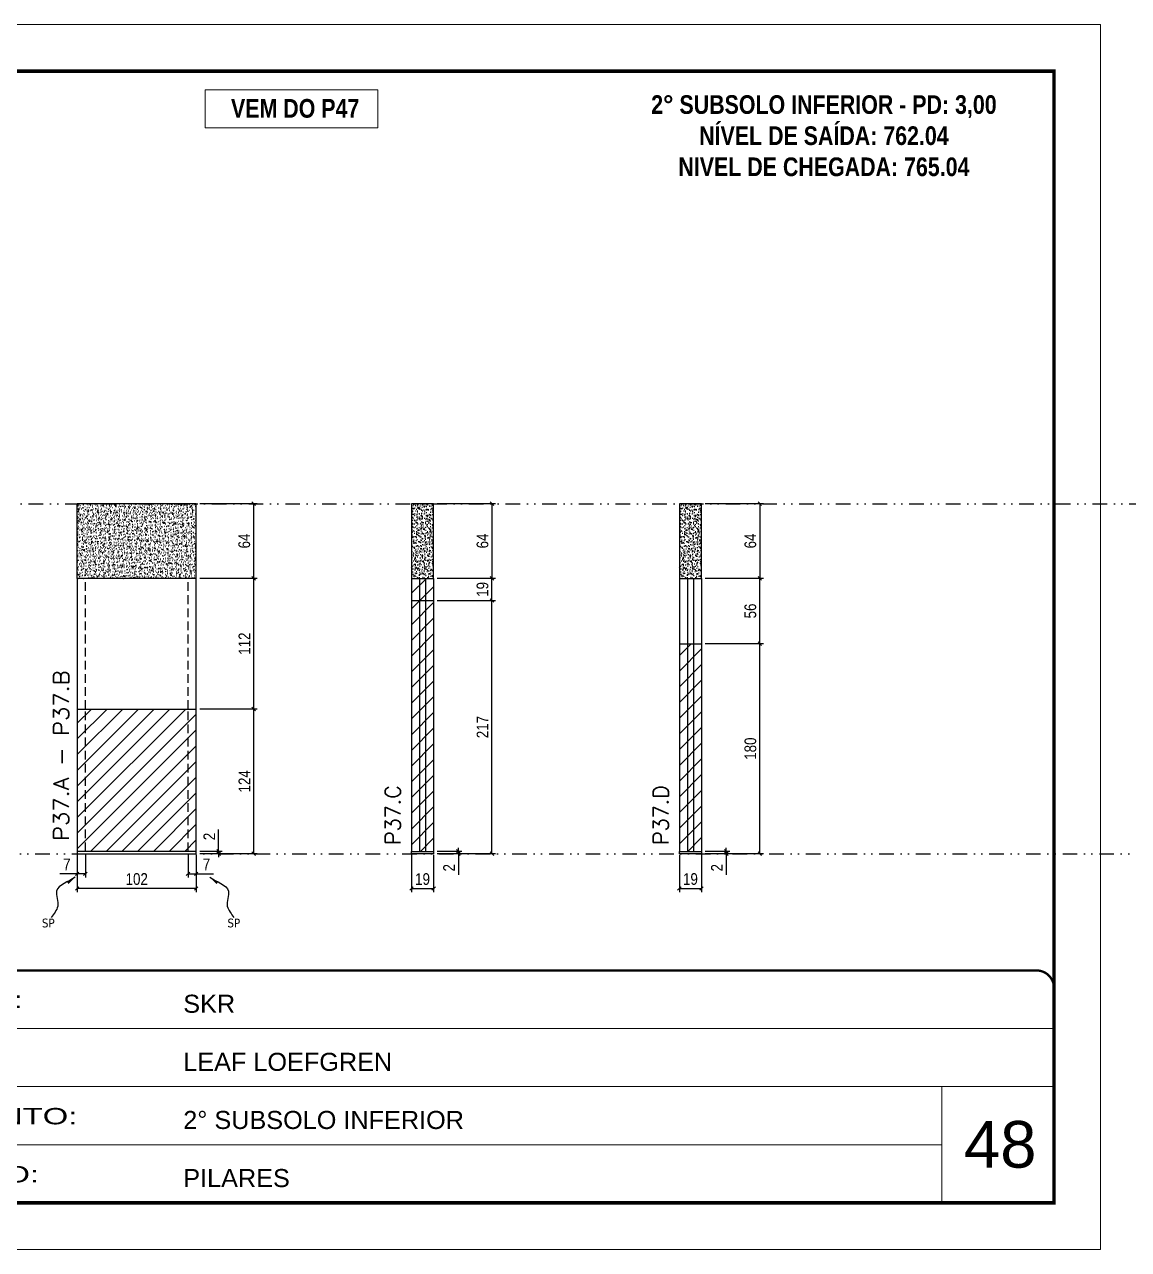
# Model space of a CAD drawing. Extents: x 13513 to 27878, y -21631 to 6985.
# Drawn here: x 19731 to 20677, y -6700 to -5650 of the extents above; entities that cross this region are included whole.
import ezdxf

# ---------------------------------------------------------------- set-up
doc = ezdxf.new("R2010")
doc.units = 0
for name, pattern in [('CONTINUO', [0]), ('DASHED', [0.75, 0.5, -0.25]), ('DIVIDE2', [0.625, 0.25, -0.125, 0, -0.125, 0, -0.125]), ('HIDDEN', [0.375, 0.25, -0.125])]:
    doc.linetypes.add(name, pattern=pattern)
for name, color, linetype, lineweight in [('CARIMBO', 255, 'Continuous', 9), ('Folhas', 255, 'Continuous', 9), ('Hachura', 251, 'Continuous', 9), ('SARRAFO DE PRESSAO', 251, 'DASHED', 9), ('Texto Seção', 7, 'Continuous', 15)]:
    doc.layers.add(name, color=color, linetype=linetype, lineweight=lineweight)
for name, color, linetype in [('COTA', 241, 'Continuous'), ('NOMENCLATURA', 7, 'Continuous'), ('Nível', 160, 'Continuous'), ('Painéis', 200, 'Continuous'), ('SARR_2.2x7', 40, 'Continuous'), ('Sarrafo de Pressão', 42, 'HIDDEN'), ('texto', 7, 'Continuous')]:
    doc.layers.add(name, color=color, linetype=linetype)
doc.styles.add('ARIAL', font='arial.ttf')
doc.styles.add('COTA TECNICA', font='techl___.ttf', dxfattribs={"height": 10})
doc.styles.add('COTA TECNICA-50', font='techl___.ttf', dxfattribs={"height": 10})
doc.styles.add('REGUA-120', font='ROMANS.shx', dxfattribs={"height": 15})
doc.styles.add('ROMANC', font='techb___.ttf', dxfattribs={"height": 2.5})
doc.styles.get("Standard").update_dxf_attribs({"font": 'arial.ttf'})
doc.styles.add('Tecnologia', font='')
doc.styles.get('Tecnologia').set_extended_font_data('Forgotten Futurist')
doc.dimstyles.new('COTA PAINEL-50', dxfattribs={"dimtxt": 10, "dimasz": 3, "dimexe": 3, "dimexo": 3, "dimgap": 3, "dimtad": 1, "dimdec": 1, "dimzin": 12, "dimdsep": 46, "dimtxsty": 'COTA TECNICA-50', "dimblk1": 'OBLIQUE', "dimblk2": 'OBLIQUE', "dimsah": 1, "dimcen": 0.9, "dimclrd": 4, "dimclre": 4, "dimclrt": 240, "dimadec": 1, "dimazin": 3, "dimtfac": 1, "dimtdec": 1, "dimtmove": 0, "dimatfit": 3, "dimfxl": 1, "dimtolj": 1, "dimtzin": 12, "dimarcsym": 0})
doc.dimstyles.new('PAINEL', dxfattribs={"dimtxt": 10, "dimasz": 3, "dimexe": 3, "dimexo": 3, "dimgap": 3, "dimtad": 1, "dimdec": 1, "dimzin": 12, "dimdsep": 46, "dimtxsty": 'COTA TECNICA', "dimblk1": 'OBLIQUE', "dimblk2": 'OBLIQUE', "dimsah": 1, "dimcen": 0.9, "dimclrd": 4, "dimclre": 4, "dimclrt": 240, "dimadec": 1, "dimazin": 3, "dimtfac": 1, "dimtdec": 1, "dimtmove": 0, "dimatfit": 3, "dimfxl": 1, "dimtolj": 1, "dimtzin": 12, "dimarcsym": 0})
doc.dimstyles.get("Standard").update_dxf_attribs({"dimtxt": 0.18, "dimasz": 0.18, "dimexe": 0.18, "dimexo": 0.0625, "dimgap": 0.09, "dimtad": 0, "dimtih": 1, "dimtoh": 1, "dimdec": 4, "dimzin": 0, "dimdsep": 46, "dimtxsty": 'Standard', "dimcen": 0.09, "dimadec": 0, "dimazin": 0, "dimtfac": 1, "dimtdec": 4, "dimtofl": 0, "dimtmove": 0, "dimatfit": 3, "dimfxl": 1, "dimtolj": 1, "dimtzin": 0, "dimarcsym": 0})

# ---------------------------------------------------------------- blocks, each defined once
blk = doc.blocks.new('9999999999')
at = {"color": 30, "linetype": 'CONTINUO'}
for p, q in [((98564.6, 34230.2), (98564.6, 34429.4)), ((98564.6, 34379.6), (99584, 34379.6)), ((98564.6, 34329.8), (99488, 34329.8)), ((99584, 34329.8), (99488, 34329.8)), ((99488, 34329.8), (99488, 34230.2)), ((98564.6, 34280), (99488, 34280))]:
    blk.add_line(p, q, dxfattribs=at)
at = {"color": 30, "linetype": 'CONTINUO', "const_width": 2}
blk.add_lwpolyline([(99584, 34230.2), (99584, 34414.4, 0.414214), (99569, 34429.4), (98229, 34429.4, 0.414214), (98214, 34414.4), (98214, 34245.2, 0.414214), (98229, 34230.2), (99584, 34230.2)], format="xyb", dxfattribs=at)
at = {"layer": 'Folhas'}
blk.add_lwpolyline([(98139, 34190.2), (99624, 34190.2), (99624, 35240.2), (98139, 35240.2)], close=True, dxfattribs=at)
at = {"layer": 'Folhas', "color": 30, "const_width": 3}
blk.add_lwpolyline([(98214, 34230.2), (99584, 34230.2), (99584, 35200.2), (98214, 35200.2)], close=True, dxfattribs=at)
at = {"color": 7, "linetype": 'Continuous', "ltscale": 5, "style": 'ARIAL'}
for s, height, p in [('SKR', 15.48, (98837.7, 34393.1)), ('LEAF LOEFGREN', 15.483, (98837.7, 34343.3)), ('2° SUBSOLO INFERIOR', 15.483, (98837.7, 34293.5)), ('NOVA SISTEMAS CONSTRUTIVOS', 11.059, (98263.2, 34267.2)), ('PILARES', 15.48, (98837.7, 34243.7))]:
    blk.add_text(s, height=height, dxfattribs=at).set_placement(p)
at = {"layer": 'Folhas', "color": 7, "style": 'Tecnologia', "width": 1.5}
for s, p in [('CLIENTE:', (98573.7, 34397.2)), ('OBRA:', (98573.7, 34347.3)), ('PAVIMENTO:', (98573.7, 34297.5)), ('PROJETO:', (98573.7, 34247.7))]:
    blk.add_text(s, height=14, dxfattribs=at).set_placement(p)
blk = doc.blocks.new('_Oblique')
at = {"color": 0, "linetype": 'ByBlock', "lineweight": -2}
blk.add_line((-0.5, -0.5), (0.5, 0.5), dxfattribs=at)
blk = doc.blocks.new('*D2136')
at = {"layer": 'COTA', "color": 4, "lineweight": -2, "transparency": 16777216}
for p, q in [((19776.3, -6361.3), (19776.3, -6393.2)), ((19878.3, -6361.3), (19878.3, -6393.2)), ((19878.3, -6390.2), (19776.3, -6390.2))]:
    blk.add_line(p, q, dxfattribs=at)
at = {"layer": 'Defpoints', "color": 0, "transparency": 16777216}
for p in [(19776.3, -6358.3), (19878.3, -6358.3), (19776.3, -6390.2)]:
    blk.add_point(p, dxfattribs=at)
at = {"layer": 'COTA', "color": 4, "lineweight": -2, "transparency": 16777216, "xscale": 3, "yscale": 3, "zscale": 3, "rotation": 180}
blk.add_blockref('_Oblique', (19776.3, -6390.2), dxfattribs=at)
at = {"layer": 'COTA', "color": 4, "lineweight": -2, "transparency": 16777216, "xscale": 3, "yscale": 3, "zscale": 3}
blk.add_blockref('_Oblique', (19878.3, -6390.2), dxfattribs=at)
at = {"layer": 'COTA', "color": 240, "transparency": 16777216, "insert": (19827.3, -6382.1), "char_height": 10, "attachment_point": 5, "style": 'COTA TECNICA'}
blk.add_mtext('\\A1;102', dxfattribs=at)
blk = doc.blocks.new('*D2137')
at = {"layer": 'COTA', "color": 4, "lineweight": -2, "transparency": 16777216}
for p, q in [((19871.3, -6361.3), (19871.3, -6380.6)), ((19878.3, -6363.3), (19878.3, -6380.6)), ((19871.3, -6377.6), (19878.3, -6377.6)), ((19878.3, -6377.6), (19893, -6377.6))]:
    blk.add_line(p, q, dxfattribs=at)
at = {"layer": 'Defpoints', "color": 0, "transparency": 16777216}
for p in [(19871.3, -6358.3), (19878.3, -6360.3), (19878.3, -6377.6)]:
    blk.add_point(p, dxfattribs=at)
at = {"layer": 'COTA', "color": 4, "lineweight": -2, "transparency": 16777216, "xscale": 3, "yscale": 3, "zscale": 3, "rotation": 180}
blk.add_blockref('_Oblique', (19871.3, -6377.6), dxfattribs=at)
at = {"layer": 'COTA', "color": 4, "lineweight": -2, "transparency": 16777216, "xscale": 3, "yscale": 3, "zscale": 3}
blk.add_blockref('_Oblique', (19878.3, -6377.6), dxfattribs=at)
at = {"layer": 'COTA', "color": 240, "transparency": 16777216, "insert": (19887.1, -6369.5), "char_height": 10, "attachment_point": 5, "style": 'COTA TECNICA-50'}
blk.add_mtext('\\A1;7', dxfattribs=at)
blk = doc.blocks.new('*D2138')
at = {"layer": 'COTA', "color": 4, "lineweight": -2, "transparency": 16777216}
for p, q in [((19783.3, -6361.3), (19783.3, -6380.6)), ((19776.3, -6363.3), (19776.3, -6380.6)), ((19776.3, -6377.6), (19761.5, -6377.6)), ((19783.3, -6377.6), (19776.3, -6377.6))]:
    blk.add_line(p, q, dxfattribs=at)
at = {"layer": 'Defpoints', "color": 0, "transparency": 16777216}
for p in [(19776.3, -6360.3), (19783.3, -6358.3), (19776.3, -6377.6)]:
    blk.add_point(p, dxfattribs=at)
at = {"layer": 'COTA', "color": 4, "lineweight": -2, "transparency": 16777216, "xscale": 3, "yscale": 3, "zscale": 3, "rotation": 180}
blk.add_blockref('_Oblique', (19776.3, -6377.6), dxfattribs=at)
at = {"layer": 'COTA', "color": 4, "lineweight": -2, "transparency": 16777216, "xscale": 3, "yscale": 3, "zscale": 3}
blk.add_blockref('_Oblique', (19783.3, -6377.6), dxfattribs=at)
at = {"layer": 'COTA', "color": 240, "transparency": 16777216, "insert": (19767.4, -6369.5), "char_height": 10, "attachment_point": 5, "style": 'COTA TECNICA-50'}
blk.add_mtext('\\A1;7', dxfattribs=at)
blk = doc.blocks.new('*D2139')
at = {"layer": 'COTA', "color": 4, "lineweight": -2, "transparency": 16777216}
for p, q in [((19897.5, -6358.3), (19897.5, -6339.5)), ((19881.3, -6358.3), (19900.5, -6358.3)), ((19881.3, -6360.3), (19900.5, -6360.3)), ((19897.5, -6360.3), (19897.5, -6358.3)), ((19897.5, -6360.3), (19897.5, -6363.3))]:
    blk.add_line(p, q, dxfattribs=at)
at = {"layer": 'Defpoints', "color": 0, "transparency": 16777216}
for p in [(19878.3, -6358.3), (19878.3, -6360.3), (19897.5, -6360.3)]:
    blk.add_point(p, dxfattribs=at)
at = {"layer": 'COTA', "color": 4, "lineweight": -2, "transparency": 16777216, "xscale": 3, "yscale": 3, "zscale": 3}
for p, rotation in [((19897.5, -6358.3), 270), ((19897.5, -6360.3), 90)]:
    blk.add_blockref('_Oblique', p, dxfattribs=dict(at, rotation=rotation))
at = {"layer": 'COTA', "color": 240, "transparency": 16777216, "insert": (19889.5, -6345.6), "char_height": 10, "attachment_point": 5, "rotation": 90, "style": 'COTA TECNICA-50'}
blk.add_mtext('\\A1;2', dxfattribs=at)
blk = doc.blocks.new('*D2142')
at = {"layer": 'COTA', "color": 4, "lineweight": -2, "transparency": 16777216}
for p, q in [((19881.3, -6060.3), (19930.6, -6060.3)), ((19927.6, -6124.3), (19927.6, -6060.3)), ((19881.3, -6124.3), (19930.6, -6124.3))]:
    blk.add_line(p, q, dxfattribs=at)
at = {"layer": 'Defpoints', "color": 0, "transparency": 16777216}
for p in [(19878.3, -6060.3), (19927.6, -6060.3), (19878.3, -6124.3)]:
    blk.add_point(p, dxfattribs=at)
at = {"layer": 'COTA', "color": 4, "lineweight": -2, "transparency": 16777216, "xscale": 3, "yscale": 3, "zscale": 3}
for p, rotation in [((19927.6, -6060.3), 90), ((19927.6, -6124.3), 270)]:
    blk.add_blockref('_Oblique', p, dxfattribs=dict(at, rotation=rotation))
at = {"layer": 'COTA', "color": 240, "transparency": 16777216, "insert": (19919.5, -6092.3), "char_height": 10, "attachment_point": 5, "rotation": 90, "style": 'COTA TECNICA-50'}
blk.add_mtext('\\A1;64', dxfattribs=at)
blk = doc.blocks.new('*D2140')
at = {"layer": 'COTA', "color": 4, "lineweight": -2, "transparency": 16777216}
for p, q in [((19881.3, -6124.3), (19930.6, -6124.3)), ((19927.6, -6236.3), (19927.6, -6124.3)), ((19881.3, -6236.3), (19930.6, -6236.3))]:
    blk.add_line(p, q, dxfattribs=at)
at = {"layer": 'Defpoints', "color": 0, "transparency": 16777216}
for p in [(19878.3, -6124.3), (19927.6, -6124.3), (19878.3, -6236.3)]:
    blk.add_point(p, dxfattribs=at)
at = {"layer": 'COTA', "color": 4, "lineweight": -2, "transparency": 16777216, "xscale": 3, "yscale": 3, "zscale": 3}
for p, rotation in [((19927.6, -6124.3), 90), ((19927.6, -6236.3), 270)]:
    blk.add_blockref('_Oblique', p, dxfattribs=dict(at, rotation=rotation))
at = {"layer": 'COTA', "color": 240, "transparency": 16777216, "insert": (19919.6, -6180.3), "char_height": 10, "attachment_point": 5, "rotation": 90, "style": 'COTA TECNICA-50'}
blk.add_mtext('\\A1;112', dxfattribs=at)
blk = doc.blocks.new('*D2143')
at = {"layer": 'COTA', "color": 4, "linetype": 'ByBlock', "lineweight": -2, "transparency": 16777216}
for p, q in [((19881.3, -6236.3), (19930.6, -6236.3)), ((19927.6, -6360.3), (19927.6, -6236.3)), ((19881.3, -6360.3), (19930.6, -6360.3))]:
    blk.add_line(p, q, dxfattribs=at)
at = {"layer": 'Defpoints', "color": 0, "linetype": 'ByBlock', "transparency": 16777216}
for p in [(19878.3, -6236.3), (19927.6, -6236.3), (19878.3, -6360.3)]:
    blk.add_point(p, dxfattribs=at)
at = {"layer": 'COTA', "color": 4, "linetype": 'ByBlock', "lineweight": -2, "transparency": 16777216, "xscale": 3, "yscale": 3, "zscale": 3}
for p, rotation in [((19927.6, -6236.3), 90), ((19927.6, -6360.3), 270)]:
    blk.add_blockref('_Oblique', p, dxfattribs=dict(at, rotation=rotation))
at = {"layer": 'COTA', "color": 240, "linetype": 'ByBlock', "transparency": 16777216, "insert": (19919.6, -6298.3), "char_height": 10, "attachment_point": 5, "rotation": 90, "style": 'COTA TECNICA'}
blk.add_mtext('\\A1;124', dxfattribs=at)
blk = doc.blocks.new('*D2144')
at = {"layer": 'COTA', "color": 4, "linetype": 'ByBlock', "lineweight": -2, "transparency": 16777216}
for p, q in [((19881.3, -6236.3), (19930.6, -6236.3)), ((19927.6, -6360.3), (19927.6, -6236.3)), ((19881.3, -6360.3), (19930.6, -6360.3))]:
    blk.add_line(p, q, dxfattribs=at)
at = {"layer": 'Defpoints', "color": 0, "linetype": 'ByBlock', "transparency": 16777216}
for p in [(19878.3, -6236.3), (19927.6, -6236.3), (19878.3, -6360.3)]:
    blk.add_point(p, dxfattribs=at)
at = {"layer": 'COTA', "color": 4, "linetype": 'ByBlock', "lineweight": -2, "transparency": 16777216, "xscale": 3, "yscale": 3, "zscale": 3}
for p, rotation in [((19927.6, -6236.3), 90), ((19927.6, -6360.3), 270)]:
    blk.add_blockref('_Oblique', p, dxfattribs=dict(at, rotation=rotation))
at = {"layer": 'COTA', "color": 240, "linetype": 'ByBlock', "transparency": 16777216, "insert": (19919.6, -6298.3), "char_height": 10, "attachment_point": 5, "rotation": 90, "style": 'COTA TECNICA'}
blk.add_mtext('\\A1;124', dxfattribs=at)
blk = doc.blocks.new('*D2152')
at = {"layer": 'COTA', "color": 4, "lineweight": -2, "transparency": 16777216}
for p, q in [((20062.8, -6361.3), (20062.8, -6393.2)), ((20081.8, -6361.3), (20081.8, -6393.2)), ((20062.8, -6390.2), (20081.8, -6390.2))]:
    blk.add_line(p, q, dxfattribs=at)
at = {"layer": 'Defpoints', "color": 0, "transparency": 16777216}
for p in [(20062.8, -6358.3), (20081.8, -6358.3), (20081.8, -6390.2)]:
    blk.add_point(p, dxfattribs=at)
at = {"layer": 'COTA', "color": 4, "lineweight": -2, "transparency": 16777216, "xscale": 3, "yscale": 3, "zscale": 3, "rotation": 180}
blk.add_blockref('_Oblique', (20062.8, -6390.2), dxfattribs=at)
at = {"layer": 'COTA', "color": 4, "lineweight": -2, "transparency": 16777216, "xscale": 3, "yscale": 3, "zscale": 3}
blk.add_blockref('_Oblique', (20081.8, -6390.2), dxfattribs=at)
at = {"layer": 'COTA', "color": 240, "transparency": 16777216, "insert": (20072.3, -6382.1), "char_height": 10, "attachment_point": 5, "style": 'COTA TECNICA'}
blk.add_mtext('\\A1;19', dxfattribs=at)
blk = doc.blocks.new('*D2153')
at = {"layer": 'COTA', "color": 4, "lineweight": -2, "transparency": 16777216}
for p, q in [((20084.8, -6358.3), (20106, -6358.3)), ((20084.8, -6360.3), (20106, -6360.3)), ((20103, -6358.3), (20103, -6355.3)), ((20103, -6358.3), (20103, -6360.3)), ((20103, -6360.3), (20103, -6378.4))]:
    blk.add_line(p, q, dxfattribs=at)
at = {"layer": 'Defpoints', "color": 0, "transparency": 16777216}
for p in [(20081.8, -6358.3), (20081.8, -6360.3), (20103, -6358.3)]:
    blk.add_point(p, dxfattribs=at)
at = {"layer": 'COTA', "color": 4, "lineweight": -2, "transparency": 16777216, "xscale": 3, "yscale": 3, "zscale": 3}
for p, rotation in [((20103, -6358.3), 270), ((20103, -6360.3), 90)]:
    blk.add_blockref('_Oblique', p, dxfattribs=dict(at, rotation=rotation))
at = {"layer": 'COTA', "color": 240, "transparency": 16777216, "insert": (20095, -6372.4), "char_height": 10, "attachment_point": 5, "rotation": 90, "style": 'COTA TECNICA-50'}
blk.add_mtext('\\A1;2', dxfattribs=at)
blk = doc.blocks.new('*D2155')
at = {"layer": 'COTA', "color": 4, "linetype": 'ByBlock', "lineweight": -2, "transparency": 16777216}
for p, q in [((20084.8, -6060.3), (20134.8, -6060.3)), ((20131.8, -6060.3), (20131.8, -6124.3)), ((20084.8, -6124.3), (20134.8, -6124.3))]:
    blk.add_line(p, q, dxfattribs=at)
at = {"layer": 'Defpoints', "color": 0, "linetype": 'ByBlock', "transparency": 16777216}
for p in [(20081.8, -6060.3), (20081.8, -6124.3), (20131.8, -6124.3)]:
    blk.add_point(p, dxfattribs=at)
at = {"layer": 'COTA', "color": 4, "linetype": 'ByBlock', "lineweight": -2, "transparency": 16777216, "xscale": 3, "yscale": 3, "zscale": 3}
for p, rotation in [((20131.8, -6060.3), 90), ((20131.8, -6124.3), 270)]:
    blk.add_blockref('_Oblique', p, dxfattribs=dict(at, rotation=rotation))
at = {"layer": 'COTA', "color": 240, "linetype": 'ByBlock', "transparency": 16777216, "insert": (20123.7, -6092.3), "char_height": 10, "attachment_point": 5, "rotation": 90, "style": 'COTA TECNICA'}
blk.add_mtext('\\A1;64', dxfattribs=at)
blk = doc.blocks.new('*D2154')
at = {"layer": 'COTA', "color": 4, "lineweight": -2, "transparency": 16777216}
for p, q in [((20084.8, -6143.3), (20134.8, -6143.3)), ((20131.8, -6360.3), (20131.8, -6143.3)), ((20084.8, -6360.3), (20134.8, -6360.3))]:
    blk.add_line(p, q, dxfattribs=at)
at = {"layer": 'Defpoints', "color": 0, "transparency": 16777216}
for p in [(20081.8, -6143.3), (20131.8, -6143.3), (20081.8, -6360.3)]:
    blk.add_point(p, dxfattribs=at)
at = {"layer": 'COTA', "color": 4, "lineweight": -2, "transparency": 16777216, "xscale": 3, "yscale": 3, "zscale": 3}
for p, rotation in [((20131.8, -6143.3), 90), ((20131.8, -6360.3), 270)]:
    blk.add_blockref('_Oblique', p, dxfattribs=dict(at, rotation=rotation))
at = {"layer": 'COTA', "color": 240, "transparency": 16777216, "insert": (20123.7, -6251.8), "char_height": 10, "attachment_point": 5, "rotation": 90, "style": 'COTA TECNICA-50'}
blk.add_mtext('\\A1;217', dxfattribs=at)
blk = doc.blocks.new('*D2156')
at = {"layer": 'COTA', "color": 4, "lineweight": -2, "transparency": 16777216}
for p, q in [((20292.4, -6361.3), (20292.4, -6393.2)), ((20311.4, -6361.3), (20311.4, -6393.2)), ((20292.4, -6390.2), (20311.4, -6390.2))]:
    blk.add_line(p, q, dxfattribs=at)
at = {"layer": 'Defpoints', "color": 0, "transparency": 16777216}
for p in [(20292.4, -6358.3), (20311.4, -6358.3), (20311.4, -6390.2)]:
    blk.add_point(p, dxfattribs=at)
at = {"layer": 'COTA', "color": 4, "lineweight": -2, "transparency": 16777216, "xscale": 3, "yscale": 3, "zscale": 3, "rotation": 180}
blk.add_blockref('_Oblique', (20292.4, -6390.2), dxfattribs=at)
at = {"layer": 'COTA', "color": 4, "lineweight": -2, "transparency": 16777216, "xscale": 3, "yscale": 3, "zscale": 3}
blk.add_blockref('_Oblique', (20311.4, -6390.2), dxfattribs=at)
at = {"layer": 'COTA', "color": 240, "transparency": 16777216, "insert": (20301.9, -6382.1), "char_height": 10, "attachment_point": 5, "style": 'COTA TECNICA'}
blk.add_mtext('\\A1;19', dxfattribs=at)
blk = doc.blocks.new('*D2157')
at = {"layer": 'COTA', "color": 4, "lineweight": -2, "transparency": 16777216}
for p, q in [((20314.4, -6358.3), (20335.6, -6358.3)), ((20314.4, -6360.3), (20335.6, -6360.3)), ((20332.6, -6358.3), (20332.6, -6355.3)), ((20332.6, -6358.3), (20332.6, -6360.3)), ((20332.6, -6360.3), (20332.6, -6378.4))]:
    blk.add_line(p, q, dxfattribs=at)
at = {"layer": 'Defpoints', "color": 0, "transparency": 16777216}
for p in [(20311.4, -6358.3), (20311.4, -6360.3), (20332.6, -6358.3)]:
    blk.add_point(p, dxfattribs=at)
at = {"layer": 'COTA', "color": 4, "lineweight": -2, "transparency": 16777216, "xscale": 3, "yscale": 3, "zscale": 3}
for p, rotation in [((20332.6, -6358.3), 270), ((20332.6, -6360.3), 90)]:
    blk.add_blockref('_Oblique', p, dxfattribs=dict(at, rotation=rotation))
at = {"layer": 'COTA', "color": 240, "transparency": 16777216, "insert": (20324.6, -6372.4), "char_height": 10, "attachment_point": 5, "rotation": 90, "style": 'COTA TECNICA-50'}
blk.add_mtext('\\A1;2', dxfattribs=at)
blk = doc.blocks.new('*D2159')
at = {"layer": 'COTA', "color": 4, "linetype": 'ByBlock', "lineweight": -2, "transparency": 16777216}
for p, q in [((20314.4, -6060.3), (20364.4, -6060.3)), ((20361.4, -6060.3), (20361.4, -6124.3)), ((20314.4, -6124.3), (20364.4, -6124.3))]:
    blk.add_line(p, q, dxfattribs=at)
at = {"layer": 'Defpoints', "color": 0, "linetype": 'ByBlock', "transparency": 16777216}
for p in [(20311.4, -6060.3), (20311.4, -6124.3), (20361.4, -6124.3)]:
    blk.add_point(p, dxfattribs=at)
at = {"layer": 'COTA', "color": 4, "linetype": 'ByBlock', "lineweight": -2, "transparency": 16777216, "xscale": 3, "yscale": 3, "zscale": 3}
for p, rotation in [((20361.4, -6060.3), 90), ((20361.4, -6124.3), 270)]:
    blk.add_blockref('_Oblique', p, dxfattribs=dict(at, rotation=rotation))
at = {"layer": 'COTA', "color": 240, "linetype": 'ByBlock', "transparency": 16777216, "insert": (20353.3, -6092.3), "char_height": 10, "attachment_point": 5, "rotation": 90, "style": 'COTA TECNICA'}
blk.add_mtext('\\A1;64', dxfattribs=at)
blk = doc.blocks.new('*D2158')
at = {"layer": 'COTA', "color": 4, "lineweight": -2, "transparency": 16777216}
for p, q in [((20314.4, -6180.3), (20364.4, -6180.3)), ((20361.4, -6360.3), (20361.4, -6180.3)), ((20314.4, -6360.3), (20364.4, -6360.3))]:
    blk.add_line(p, q, dxfattribs=at)
at = {"layer": 'Defpoints', "color": 0, "transparency": 16777216}
for p in [(20311.4, -6180.3), (20361.4, -6180.3), (20311.4, -6360.3)]:
    blk.add_point(p, dxfattribs=at)
at = {"layer": 'COTA', "color": 4, "lineweight": -2, "transparency": 16777216, "xscale": 3, "yscale": 3, "zscale": 3}
for p, rotation in [((20361.4, -6180.3), 90), ((20361.4, -6360.3), 270)]:
    blk.add_blockref('_Oblique', p, dxfattribs=dict(at, rotation=rotation))
at = {"layer": 'COTA', "color": 240, "transparency": 16777216, "insert": (20353.3, -6270.3), "char_height": 10, "attachment_point": 5, "rotation": 90, "style": 'COTA TECNICA-50'}
blk.add_mtext('\\A1;180', dxfattribs=at)
blk = doc.blocks.new('*D2160')
at = {"layer": 'COTA', "color": 4, "lineweight": -2, "transparency": 16777216}
for p, q in [((20084.8, -6124.3), (20134.8, -6124.3)), ((20131.8, -6143.3), (20131.8, -6124.3)), ((20084.8, -6143.3), (20134.8, -6143.3))]:
    blk.add_line(p, q, dxfattribs=at)
at = {"layer": 'Defpoints', "color": 0, "transparency": 16777216}
for p in [(20081.8, -6124.3), (20131.8, -6124.3), (20081.8, -6143.3)]:
    blk.add_point(p, dxfattribs=at)
at = {"layer": 'COTA', "color": 4, "lineweight": -2, "transparency": 16777216, "xscale": 3, "yscale": 3, "zscale": 3}
for p, rotation in [((20131.8, -6124.3), 90), ((20131.8, -6143.3), 270)]:
    blk.add_blockref('_Oblique', p, dxfattribs=dict(at, rotation=rotation))
at = {"layer": 'COTA', "color": 240, "transparency": 16777216, "insert": (20123.7, -6133.8), "char_height": 10, "attachment_point": 5, "rotation": 90, "style": 'COTA TECNICA'}
blk.add_mtext('\\A1;19', dxfattribs=at)
blk = doc.blocks.new('*D2161')
at = {"layer": 'COTA', "color": 4, "lineweight": -2, "transparency": 16777216}
for p, q in [((20314.4, -6124.3), (20364.4, -6124.3)), ((20361.4, -6180.3), (20361.4, -6124.3)), ((20314.4, -6180.3), (20364.4, -6180.3))]:
    blk.add_line(p, q, dxfattribs=at)
at = {"layer": 'Defpoints', "color": 0, "transparency": 16777216}
for p in [(20311.4, -6124.3), (20361.4, -6124.3), (20311.4, -6180.3)]:
    blk.add_point(p, dxfattribs=at)
at = {"layer": 'COTA', "color": 4, "lineweight": -2, "transparency": 16777216, "xscale": 3, "yscale": 3, "zscale": 3}
for p, rotation in [((20361.4, -6124.3), 90), ((20361.4, -6180.3), 270)]:
    blk.add_blockref('_Oblique', p, dxfattribs=dict(at, rotation=rotation))
at = {"layer": 'COTA', "color": 240, "transparency": 16777216, "insert": (20353.3, -6152.3), "char_height": 10, "attachment_point": 5, "rotation": 90, "style": 'COTA TECNICA'}
blk.add_mtext('\\A1;56', dxfattribs=at)

msp = doc.modelspace()

# ---------------------------------------------------------------- hatches: boundary and pattern name
at = {"layer": 'COTA', "linetype": 'ByBlock'}
h = msp.add_hatch(dxfattribs=at)
h.set_pattern_fill('AR-CONC', color=256, scale=0.03)
h.set_pattern_definition([(50, (14334.1917, -17075.7584), (5.46554, -0.4781726), [0.5715, -6.2865]), (355, (14334.192, -17075.7584), (-1.0573026, 5.7317054), [0.4572, -5.0292175]), (100.451445, (14334.647, -17075.798), (4.4082374, 5.2535326), [0.4857003, -5.3427073]), (46.1842, (14334.192, -17074.2344), (8.1323712, -1.26127), [0.85725, -9.42975]), (96.63556, (14334.8694, -17074.3395), (7.122124, 7.4227837), [0.7285507, -8.014068]), (351.18415, (14334.192, -17074.234), (7.122124, 7.422784), [0.685799, -7.543792]), (21, (14334.9537, -17074.6154), (4.5484317, -3.067956), [0.5715, -6.2865]), (326, (14334.954, -17074.6154), (1.8540609, 5.525639), [0.4572, -5.0292]), (71.451445, (14335.333, -17074.871), (6.4024926, 2.457683), [0.4857003, -5.3426981]), (37.5, (14334.1917, -17075.7584), (0.0926581, 2.53665117), [0, -4.96824, 0, -5.1054, 0, -5.04825]), (7.5, (14334.1917, -17075.7584), (2.0045899, 3.00541724), [0, -2.91084, 0, -4.85394, 0, -1.92405]), (327.5, (14332.4925, -17075.7584), (4.06771786, -0.17186232), [0, -1.905, 0, -5.9436, 0, -7.8867]), (317.5, (14331.7305, -17075.7584), (4.4438754, 0.7627947), [0, -2.4765, 0, -3.94716, 0, -5.6007])])
h.paths.add_polyline_path([(19878.27, -6124.32), (19878.27, -6060.32), (19776.27, -6060.32), (19776.27, -6124.32)])
at = {"layer": 'COTA'}
h = msp.add_hatch(dxfattribs=at)
h.set_pattern_fill('AR-CONC', color=256, scale=0.03)
h.set_pattern_definition([(50, (-74.0506, 0), (5.4655401, -0.4781726), [0.5715, -6.2865]), (355, (-74.0506, 0), (-1.0573026, 5.7317054), [0.4572, -5.0292175]), (100.451445, (-73.595, -0.04), (4.4082374, 5.2535326), [0.4857003, -5.3427073]), (46.1842, (-74.0506, 1.524), (8.1323712, -1.2612698), [0.85725, -9.42975]), (96.635558, (-73.373, 1.419), (7.122124, 7.4227837), [0.7285507, -8.0140682]), (351.18415, (-74.0506, 1.524), (7.122124, 7.4227837), [0.685799, -7.543792]), (21, (-73.2886, 1.143), (4.5484317, -3.0679559), [0.5715, -6.2865]), (326, (-73.2886, 1.143), (1.8540609, 5.525639), [0.4572, -5.0292]), (71.451445, (-72.9095, 0.8873), (6.4024926, 2.4576831), [0.4857003, -5.3426981]), (37.5, (-74.0506, 0), (0.0926581, 2.53665117), [0, -4.96824, 0, -5.1054, 0, -5.04825]), (7.5, (-74.0506, 0), (2.00458988, 3.00541724), [0, -2.91084, 0, -4.85394, 0, -1.92405]), (327.5, (-75.7498, 0), (4.06771786, -0.17186232), [0, -1.905, 0, -5.9436, 0, -7.8867]), (317.5, (-76.512, 0), (4.44387544, 0.76279473), [0, -2.4765, 0, -3.94716, 0, -5.6007])])
h.paths.add_polyline_path([(20081.78, -6060.32), (20062.78, -6060.32), (20062.78, -6124.32), (20081.78, -6124.32)])
h = msp.add_hatch(dxfattribs=at)
h.set_pattern_fill('AR-CONC', color=256, scale=0.03)
h.set_pattern_definition([(50, (155.622, 0), (5.4655401, -0.4781726), [0.5715, -6.2865]), (355, (155.622, 0), (-1.0573026, 5.7317054), [0.4572, -5.0292175]), (100.451445, (156.0773, -0.04), (4.4082374, 5.2535326), [0.4857003, -5.3427073]), (46.1842, (155.622, 1.524), (8.1323712, -1.2612698), [0.85725, -9.42975]), (96.635558, (156.2995, 1.419), (7.122124, 7.4227837), [0.7285507, -8.0140682]), (351.18415, (155.622, 1.524), (7.122124, 7.4227837), [0.685799, -7.543792]), (21, (156.384, 1.143), (4.5484317, -3.0679559), [0.5715, -6.2865]), (326, (156.384, 1.143), (1.8540609, 5.525639), [0.4572, -5.0292]), (71.451445, (156.763, 0.8873), (6.4024926, 2.4576831), [0.4857003, -5.3426981]), (37.5, (155.6218, 0), (0.0926581, 2.53665117), [0, -4.96824, 0, -5.1054, 0, -5.04825]), (7.5, (155.6218, 0), (2.00458988, 3.00541724), [0, -2.91084, 0, -4.85394, 0, -1.92405]), (327.5, (153.9226, 0), (4.06771786, -0.17186232), [0, -1.905, 0, -5.9436, 0, -7.8867]), (317.5, (153.1606, 0), (4.44387544, 0.76279473), [0, -2.4765, 0, -3.94716, 0, -5.6007])])
h.paths.add_polyline_path([(20311.45, -6060.32), (20292.45, -6060.32), (20292.45, -6124.32), (20311.45, -6124.32)])
at = {"layer": 'Hachura', "linetype": 'ByBlock'}
h = msp.add_hatch(dxfattribs=at)
h.set_pattern_fill('ANSI31', color=256, scale=3)
h.paths.add_polyline_path([(19776.27, -6236.32), (19776.27, -6358.32), (19878.27, -6358.32), (19878.27, -6236.32)])
h.paths.add_polyline_path([(20062.78, -6358.32), (20081.78, -6358.32), (20081.78, -6143.32), (20062.78, -6143.32)])
h.paths.add_polyline_path([(20062.78, -6143.32), (20081.78, -6143.32), (20081.78, -6124.32), (20062.78, -6124.32)])
h.paths.add_polyline_path([(20292.45, -6358.32), (20311.45, -6358.32), (20311.45, -6180.32), (20292.45, -6180.32)])

# ---------------------------------------------------------------- linework, layer by layer
at = {"layer": 'COTA', "linetype": 'ByBlock'}
for p, q in [((19878.27, -6060.32), (19776.27, -6060.32)), ((19776.27, -6124.32), (19776.27, -6060.32)), ((19878.27, -6124.32), (19878.27, -6060.32))]:
    msp.add_line(p, q, dxfattribs=at)
for points in [[(20062.78, -6124.32), (20081.78, -6124.32), (20081.78, -6060.32), (20062.78, -6060.32)], [(20292.45, -6124.32), (20311.45, -6124.32), (20311.45, -6060.32), (20292.45, -6060.32)]]:
    msp.add_lwpolyline(points, close=True, dxfattribs=at)
at = {"layer": 'Nível', "color": 4, "linetype": 'DIVIDE2', "ltscale": 50}
for p, q in [((19168.47, -6060.32), (21517.65, -6060.32)), ((13513.27, -6360.32), (21517.65, -6360.32))]:
    msp.add_line(p, q, dxfattribs=at)
at = {"layer": 'Painéis'}
for p, q in [((19878.27, -6124.32), (19776.27, -6124.32)), ((19776.27, -6124.32), (19776.27, -6358.32)), ((19878.27, -6358.32), (19878.27, -6124.32)), ((20062.78, -6124.32), (20062.78, -6358.32)), ((20062.78, -6124.32), (20081.78, -6124.32)), ((20081.78, -6124.32), (20081.78, -6358.32)), ((20292.45, -6124.32), (20292.45, -6358.32)), ((20292.45, -6124.32), (20311.45, -6124.32)), ((20311.45, -6124.32), (20311.45, -6358.32)), ((20062.78, -6143.32), (20081.78, -6143.32)), ((20292.45, -6180.32), (20311.45, -6180.32)), ((19776.27, -6236.32), (19878.27, -6236.32)), ((20062.78, -6358.32), (20081.78, -6358.32)), ((20062.78, -6358.32), (20081.78, -6358.32)), ((20062.78, -6360.32), (20062.78, -6358.32)), ((20081.78, -6360.32), (20062.78, -6360.32)), ((20081.78, -6358.32), (20081.78, -6360.32)), ((20292.45, -6358.32), (20311.45, -6358.32)), ((20292.45, -6358.32), (20311.45, -6358.32)), ((20292.45, -6360.32), (20292.45, -6358.32)), ((20311.45, -6360.32), (20292.45, -6360.32)), ((20311.45, -6358.32), (20311.45, -6360.32))]:
    msp.add_line(p, q, dxfattribs=at)
msp.add_lwpolyline([(19878.27, -6358.32), (19776.27, -6358.32), (19776.27, -6360.32), (19878.27, -6360.32)], close=True, dxfattribs=at)
at = {"layer": 'SARR_2.2x7'}
for p, q in [((20069.78, -6124.32), (20069.78, -6143.32)), ((20074.78, -6124.32), (20074.78, -6143.32)), ((20299.45, -6124.32), (20299.45, -6180.32)), ((20304.45, -6124.32), (20304.45, -6180.32)), ((20069.78, -6143.32), (20069.78, -6358.32)), ((20074.78, -6143.32), (20074.78, -6358.32)), ((20299.45, -6180.32), (20299.45, -6358.32)), ((20304.45, -6180.32), (20304.45, -6358.32))]:
    msp.add_line(p, q, dxfattribs=at)
at = {"layer": 'Sarrafo de Pressão', "ltscale": 30}
for p, q in [((19783.27, -6236.32), (19783.27, -6124.32)), ((19871.27, -6236.32), (19871.27, -6124.32)), ((19783.27, -6358.32), (19783.27, -6236.32)), ((19871.27, -6358.32), (19871.27, -6236.32))]:
    msp.add_line(p, q, dxfattribs=at)
at = {"layer": 'Texto Seção'}
msp.add_lwpolyline([(19886.01, -5705.64), (20033.9, -5705.64), (20033.9, -5738.25), (19886.01, -5738.25)], close=True, dxfattribs=at)

# ---------------------------------------------------------------- block references
at = {"layer": 'SARRAFO DE PRESSAO', "color": 6, "linetype": 'ByBlock'}
msp.add_blockref('9999999999', (-78970.51, -40889.8), dxfattribs=at)

# ---------------------------------------------------------------- texts
at = {"layer": 'CARIMBO', "style": 'ARIAL'}
msp.add_text('48', height=40, dxfattribs=at).set_placement((20536.33, -6629.46))
at = {"layer": 'NOMENCLATURA', "color": 2, "insert": (20416.31, -5683.54), "char_height": 16, "attachment_point": 2, "style": 'ROMANC'}
msp.add_mtext_dynamic_manual_height_columns('\\P2° SUBSOLO INFERIOR - PD: 3,00\\PNÍVEL DE SAÍDA: 762.04\\PNIVEL DE CHEGADA: 765.04', width=432.3511, gutter_width=1, heights=[0], dxfattribs=at)
at = {"layer": 'texto', "color": 0, "char_height": 7.5, "attachment_point": 5}
for insert in [(19751.5, -6419.81), (19910.52, -6419.81)]:
    msp.add_mtext('{\\fTahoma|b0|i0|c0|p34;\\C4;SP}', dxfattribs=dict(at, insert=insert))
at = {"layer": 'Texto Seção', "style": 'REGUA-120', "width": 1.1}
msp.add_text('P37.A - P37.B', height=13, rotation=90, dxfattribs=at).set_placement((19769.02, -6349.55))
at = {"layer": 'Texto Seção', "insert": (19963.11, -5713.46), "char_height": 16, "attachment_point": 2, "style": 'ROMANC'}
msp.add_mtext_dynamic_manual_height_columns('VEM DO P47', width=432.3511, gutter_width=1, heights=[0], dxfattribs=at)
at = {"layer": 'Texto Seção', "char_height": 13, "width": 370.6998, "attachment_point": 7, "rotation": 90, "style": 'REGUA-120'}
for s, insert in [('P37.C', (20053.33, -6352.9)), ('P37.D', (20283, -6352.9))]:
    msp.add_mtext(s, dxfattribs=dict(at, insert=insert))

# ---------------------------------------------------------------- dimensions: what is measured, and where the dimension line sits
at = {"layer": 'COTA'}
for base, p1, p2, angle, dimstyle, picture, middle in [((19927.64, -6060.32), (19878.27, -6124.32), (19878.27, -6060.32), 90, 'COTA PAINEL-50', '*D2142', (19919.54, -6092.32)), ((19927.64, -6124.32), (19878.27, -6236.32), (19878.27, -6124.32), 90, 'COTA PAINEL-50', '*D2140', (19919.58, -6180.32)), ((20131.77, -6124.32), (20081.78, -6143.32), (20081.78, -6124.32), 90, 'PAINEL', '*D2160', (20123.68, -6133.82)), ((20361.44, -6124.32), (20311.45, -6180.32), (20311.45, -6124.32), 90, 'PAINEL', '*D2161', (20353.33, -6152.32)), ((20131.77, -6143.32), (20081.78, -6360.32), (20081.78, -6143.32), 90, 'COTA PAINEL-50', '*D2154', (20123.69, -6251.82)), ((20361.44, -6180.32), (20311.45, -6360.32), (20311.45, -6180.32), 90, 'COTA PAINEL-50', '*D2158', (20353.31, -6270.32)), ((19776.27, -6377.56), (19783.27, -6358.32), (19776.27, -6360.32), 180, 'COTA PAINEL-50', '*D2138', (19767.41, -6369.48))]:
    dim = msp.add_linear_dim(base=base, p1=p1, p2=p2, angle=angle, dimstyle=dimstyle, dxfattribs=at)
    dim.commit()
    dim.dimension.update_dxf_attribs({"geometry": picture, "text_midpoint": middle})
at = {"layer": 'COTA', "linetype": 'ByBlock'}
for base, p1, p2, picture, middle in [((20131.77, -6124.32), (20081.78, -6060.32), (20081.78, -6124.32), '*D2155', (20123.66, -6092.32)), ((20361.44, -6124.32), (20311.45, -6060.32), (20311.45, -6124.32), '*D2159', (20353.34, -6092.32))]:
    dim = msp.add_linear_dim(base=base, p1=p1, p2=p2, angle=90, dimstyle='PAINEL', dxfattribs=at)
    dim.commit()
    dim.dimension.update_dxf_attribs({"geometry": picture, "text_midpoint": middle})
for picture in ['*D2143', '*D2144']:
    dim = msp.add_aligned_dim(p1=(19878.27, -6360.32), p2=(19878.27, -6236.32), distance=-49.37, dimstyle='PAINEL', dxfattribs=at)
    dim.commit()
    dim.dimension.update_dxf_attribs({"geometry": picture, "text_midpoint": (19919.57, -6298.32)})
at = {"layer": 'COTA'}
for base, p1, p2, picture, middle in [((19897.53, -6360.32), (19878.27, -6358.32), (19878.27, -6360.32), '*D2139', (19897.53, -6345.57)), ((20102.97, -6358.32), (20081.78, -6360.32), (20081.78, -6358.32), '*D2153', (20102.97, -6372.37)), ((20332.64, -6358.32), (20311.45, -6360.32), (20311.45, -6358.32), '*D2157', (20332.64, -6372.37))]:
    dim = msp.add_linear_dim(base=base, p1=p1, p2=p2, angle=90, dimstyle='COTA PAINEL-50', dxfattribs=at)
    dim.commit()
    dim.dimension.update_dxf_attribs({"geometry": picture, "text_midpoint": middle, "dimtype": 160})
dim = msp.add_linear_dim(base=(19776.27, -6390.21), p1=(19878.27, -6358.32), p2=(19776.27, -6358.32), angle=180, dimstyle='PAINEL', override={"dimarcsym": 2}, dxfattribs=at)
dim.commit()
dim.dimension.update_dxf_attribs({"geometry": '*D2136', "text_midpoint": (19827.27, -6382.11)})
dim = msp.add_linear_dim(base=(19878.27, -6377.56), p1=(19871.27, -6358.32), p2=(19878.27, -6360.32), dimstyle='COTA PAINEL-50', dxfattribs=at)
dim.commit()
dim.dimension.update_dxf_attribs({"geometry": '*D2137', "text_midpoint": (19887.14, -6369.48)})
for base, p1, p2, picture, middle in [((20081.78, -6390.21), (20062.78, -6358.32), (20081.78, -6358.32), '*D2152', (20072.28, -6382.12)), ((20311.45, -6390.21), (20292.45, -6358.32), (20311.45, -6358.32), '*D2156', (20301.95, -6382.12))]:
    dim = msp.add_linear_dim(base=base, p1=p1, p2=p2, dimstyle='PAINEL', override={"dimarcsym": 2}, dxfattribs=at)
    dim.commit()
    dim.dimension.update_dxf_attribs({"geometry": picture, "text_midpoint": middle})

# ---------------------------------------------------------------- leaders
at = {"layer": 'COTA', "path_type": 1}
for points in [[(19774.45, -6380.5), (19758.66, -6392.33), (19759.59, -6405.34), (19754.03, -6415.12)], [(19890.1, -6380.5), (19905.89, -6392.33), (19904.96, -6405.34), (19910.52, -6415.12)]]:
    msp.add_leader(points, dimstyle='Standard', override={"dimasz": 8}, dxfattribs=at)

doc.saveas('drawing.dxf')
